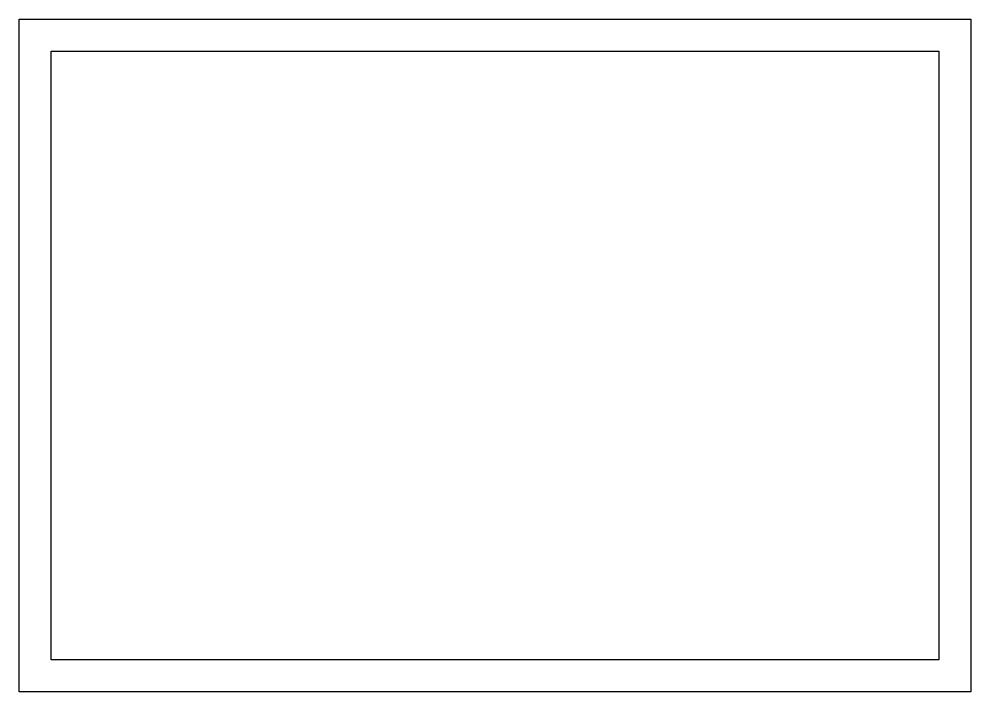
# Model space of a CAD drawing. Header units: millimetres. Extents: x 0 to 297, y -210 to 0.
import ezdxf

# ---------------------------------------------------------------- set-up
doc = ezdxf.new("R2010")
doc.units = ezdxf.units.MM

msp = doc.modelspace()

# ---------------------------------------------------------------- linework, layer by layer
for points in [[(0, -210), (0, 0), (297, 0), (297, -210)], [(10, -200), (10, -10), (287, -10), (287, -200)]]:
    msp.add_lwpolyline(points, close=True)

doc.saveas('drawing.dxf')
